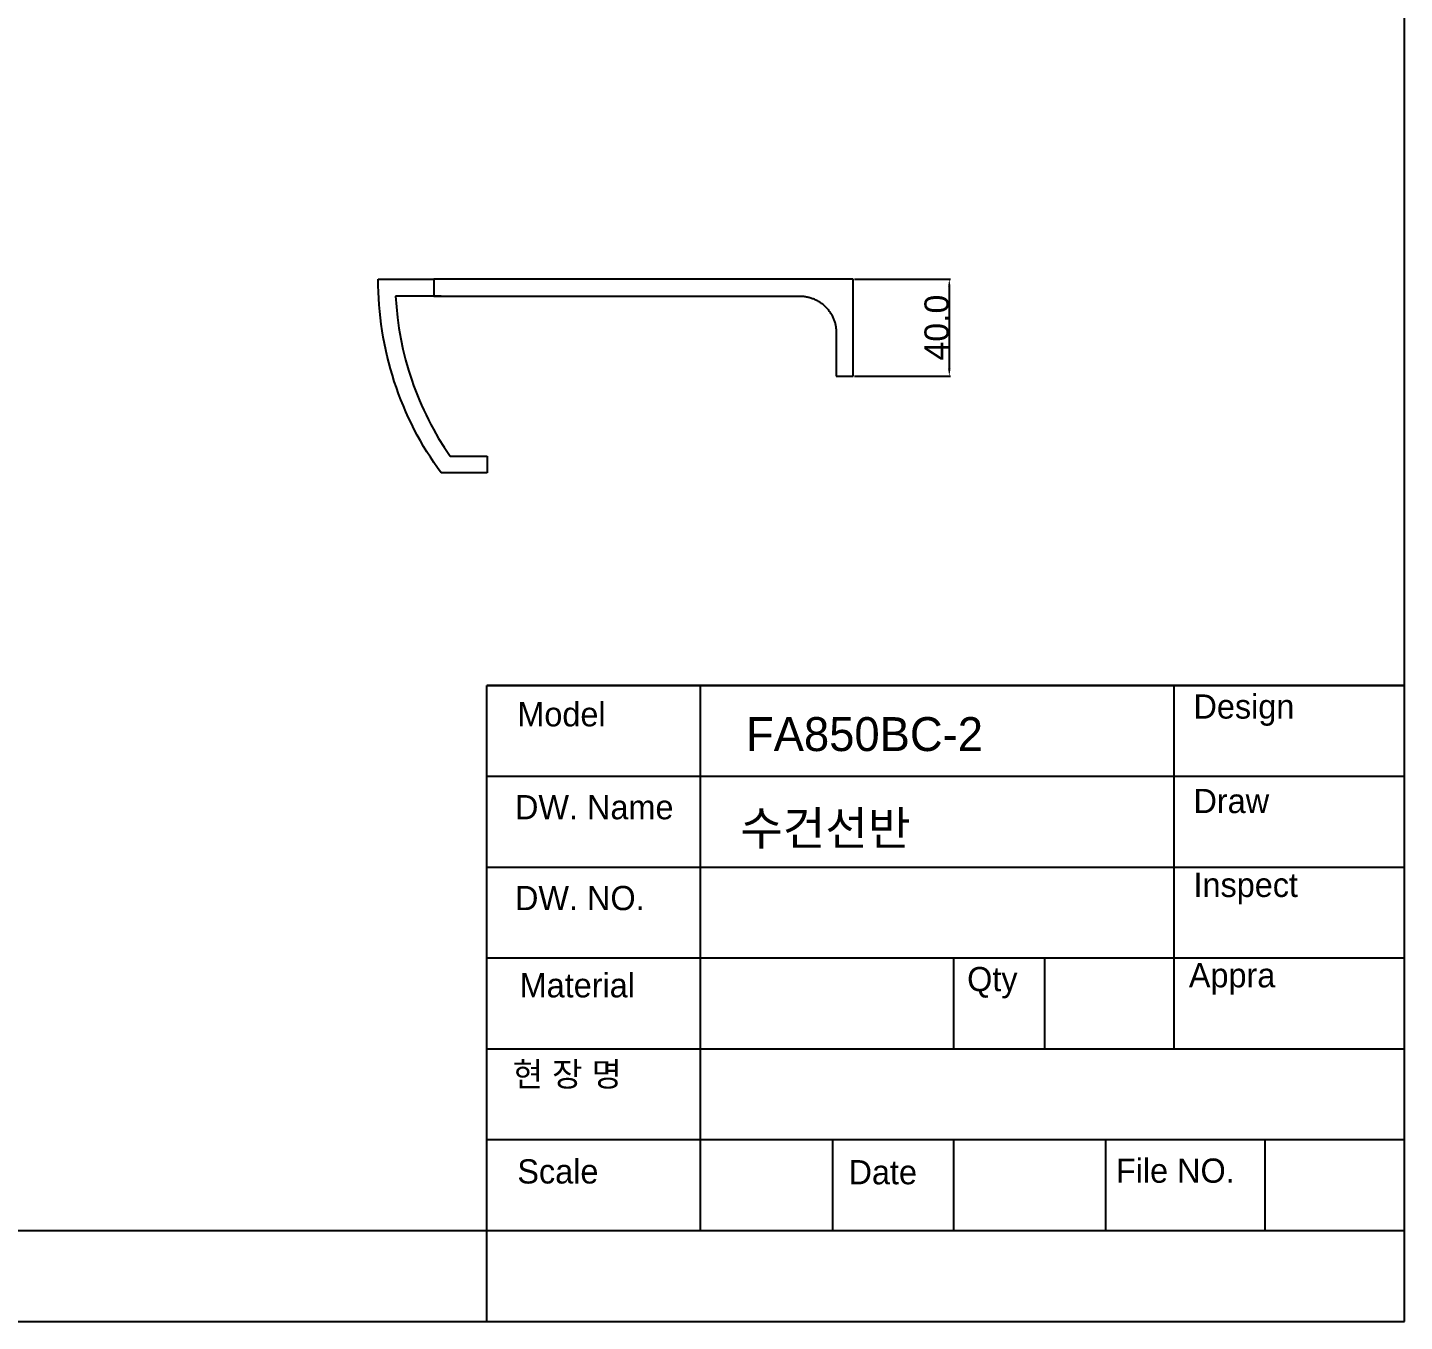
# Model space of a CAD drawing. Header units: millimetres. Extents: x -267 to 1063, y -200 to 868.
# Drawn here: x 495 to 1063, y -200 to 334 of the extents above; entities that cross this region are included whole.
import ezdxf

# ---------------------------------------------------------------- set-up
doc = ezdxf.new("R2010")
doc.units = ezdxf.units.MM
doc.header["$MEASUREMENT"] = 0
doc.layers.add('1', color=2, linetype='Continuous')
doc.layers.add('Default', color=7, linetype='Continuous')
doc.styles.add('Arial', font='arial.ttf')
doc.dimstyles.new('Dimension Style 02', dxfattribs={"dimtxt": 10, "dimasz": 3, "dimexe": 0.5, "dimexo": 0.5, "dimgap": 0.09, "dimtad": 1, "dimtoh": 1, "dimdec": 1, "dimzin": 1, "dimdsep": 46, "dimtxsty": 'Arial', "dimcen": 0.5, "dimadec": 1, "dimazin": 0, "dimtfac": 1, "dimtdec": 4, "dimtix": 1, "dimtmove": 0, "dimatfit": 3, "dimfxl": 0, "dimtolj": 1, "dimtzin": 1, "dimarcsym": 0})

# ---------------------------------------------------------------- blocks, each defined once
blk = doc.blocks.new('*D3')
at = {"layer": 'Default', "color": 0, "lineweight": -2}
for p, q in [((836.37, 230.45), (876.05, 230.45)), ((875.55, 227.45), (875.55, 193.45)), ((836.37, 190.45), (876.05, 190.45))]:
    blk.add_line(p, q, dxfattribs=at)
at = {"layer": 'Default', "color": 0}
for points in [[(876.05, 227.45), (875.05, 227.45), (875.55, 230.45)], [(875.05, 193.45), (876.05, 193.45), (875.55, 190.45)]]:
    blk.add_solid(points, dxfattribs=at)
at = {"layer": 'Defpoints', "color": 0}
for p in [(835.87, 230.45), (835.87, 190.45), (875.55, 190.45)]:
    blk.add_point(p, dxfattribs=at)
at = {"layer": 'Default', "color": 0, "insert": (870.36, 210.45), "char_height": 10, "attachment_point": 5, "rotation": 90, "style": 'Arial'}
blk.add_mtext('\\A1;40.0', dxfattribs=at)

msp = doc.modelspace()

# ---------------------------------------------------------------- linework, layer by layer
at = {"layer": '1'}
for p, q in [((639.9, 227.8), (639.87, 230.45)), ((639.87, 230.45), (662.87, 230.45)), ((639.98, 225.14), (639.9, 227.8)), ((662.87, 230.45), (662.87, 223.45)), ((835.87, 230.45), (662.87, 230.45)), ((835.87, 190.45), (835.87, 230.45)), ((640.1, 222.48), (639.98, 225.14)), ((640.28, 219.82), (640.1, 222.48)), ((662.87, 223.45), (647.06, 223.45)), ((647.06, 223.45), (647.37, 219.05)), ((665.87, 223.45), (662.87, 223.45)), ((662.87, 223.45), (814.21, 223.45)), ((814.21, 223.45), (814.54, 223.44)), ((814.54, 223.44), (814.88, 223.42)), ((814.88, 223.42), (815.22, 223.39)), ((815.22, 223.39), (815.56, 223.36)), ((815.56, 223.36), (815.91, 223.32)), ((815.91, 223.32), (816.26, 223.26)), ((816.26, 223.26), (816.6, 223.2)), ((816.6, 223.2), (816.95, 223.14)), ((816.95, 223.14), (817.3, 223.06)), ((817.3, 223.06), (817.65, 222.97)), ((817.65, 222.97), (818, 222.88)), ((818, 222.88), (818.35, 222.77)), ((818.35, 222.77), (818.7, 222.66)), ((818.7, 222.66), (819.05, 222.53)), ((819.05, 222.53), (819.39, 222.4)), ((819.39, 222.4), (819.74, 222.26)), ((819.74, 222.26), (820.08, 222.11)), ((820.08, 222.11), (820.42, 221.95)), ((820.42, 221.95), (820.76, 221.78)), ((820.76, 221.78), (821.1, 221.6)), ((821.1, 221.6), (821.43, 221.41)), ((640.52, 217.15), (640.28, 219.82)), ((640.8, 214.49), (640.52, 217.15)), ((647.37, 219.05), (647.83, 214.65)), ((821.43, 221.41), (821.76, 221.22)), ((821.76, 221.22), (822.08, 221.01)), ((822.08, 221.01), (822.4, 220.8)), ((822.4, 220.8), (822.72, 220.57)), ((822.72, 220.57), (823.02, 220.34)), ((823.02, 220.34), (823.33, 220.1)), ((823.33, 220.1), (823.63, 219.85)), ((823.63, 219.85), (823.92, 219.6)), ((823.92, 219.6), (824.2, 219.33)), ((824.2, 219.33), (824.48, 219.06)), ((824.48, 219.06), (824.75, 218.78)), ((824.75, 218.78), (825.01, 218.5)), ((825.01, 218.5), (825.27, 218.21)), ((825.27, 218.21), (825.52, 217.91)), ((825.52, 217.91), (825.76, 217.61)), ((825.76, 217.61), (825.99, 217.3)), ((825.99, 217.3), (826.21, 216.98)), ((826.21, 216.98), (826.43, 216.66)), ((826.43, 216.66), (826.63, 216.34)), ((826.63, 216.34), (826.83, 216.01)), ((826.83, 216.01), (827.02, 215.68)), ((641.14, 211.83), (640.8, 214.49)), ((641.53, 209.17), (641.14, 211.83)), ((647.83, 214.65), (648.44, 210.26)), ((648.44, 210.26), (649.2, 205.88)), ((827.02, 215.68), (827.2, 215.34)), ((827.2, 215.34), (827.37, 215.01)), ((827.37, 215.01), (827.53, 214.67)), ((827.53, 214.67), (827.68, 214.32)), ((827.68, 214.32), (827.82, 213.98)), ((827.82, 213.98), (827.95, 213.63)), ((827.95, 213.63), (828.08, 213.28)), ((828.08, 213.28), (828.19, 212.93)), ((828.19, 212.93), (828.29, 212.58)), ((828.29, 212.58), (828.39, 212.23)), ((828.39, 212.23), (828.48, 211.88)), ((828.48, 211.88), (828.55, 211.53)), ((828.55, 211.53), (828.62, 211.18)), ((828.62, 211.18), (828.68, 210.84)), ((828.68, 210.84), (828.73, 210.49)), ((828.73, 210.49), (828.78, 210.15)), ((641.97, 206.52), (641.53, 209.17)), ((642.47, 203.87), (641.97, 206.52)), ((649.2, 205.88), (650.11, 201.53)), ((828.78, 210.15), (828.81, 209.8)), ((828.81, 209.8), (828.84, 209.46)), ((828.84, 209.46), (828.86, 209.12)), ((828.86, 209.12), (828.87, 208.79)), ((828.87, 208.79), (828.87, 190.45)), ((643.01, 201.23), (642.47, 203.87)), ((643.61, 198.61), (643.01, 201.23)), ((650.11, 201.53), (651.18, 197.22)), ((644.27, 195.99), (643.61, 198.61)), ((644.97, 193.39), (644.27, 195.99)), ((645.73, 190.8), (644.97, 193.39)), ((651.18, 197.22), (652.39, 192.94)), ((646.53, 188.23), (645.73, 190.8)), ((647.39, 185.68), (646.53, 188.23)), ((652.39, 192.94), (653.75, 188.71)), ((653.75, 188.71), (654.48, 186.62)), ((828.87, 190.45), (835.87, 190.45)), ((648.3, 183.15), (647.39, 185.68)), ((649.26, 180.64), (648.3, 183.15)), ((654.48, 186.62), (655.25, 184.54)), ((655.25, 184.54), (656.05, 182.48)), ((656.05, 182.48), (656.89, 180.43)), ((650.26, 178.15), (649.26, 180.64)), ((651.32, 175.68), (650.26, 178.15)), ((656.89, 180.43), (657.77, 178.4)), ((657.77, 178.4), (658.68, 176.39)), ((658.68, 176.39), (659.62, 174.4)), ((652.42, 173.24), (651.32, 175.68)), ((653.57, 170.82), (652.42, 173.24)), ((654.77, 168.43), (653.57, 170.82)), ((659.62, 174.4), (660.59, 172.43)), ((660.59, 172.43), (661.6, 170.47)), ((661.6, 170.47), (662.64, 168.54)), ((656.01, 166.07), (654.77, 168.43)), ((657.29, 163.74), (656.01, 166.07)), ((662.64, 168.54), (664.82, 164.75)), ((658.62, 161.44), (657.29, 163.74)), ((659.99, 159.18), (658.62, 161.44)), ((661.4, 156.94), (659.99, 159.18)), ((664.82, 164.75), (667.11, 161.05)), ((667.11, 161.05), (669.52, 157.45)), ((662.85, 154.75), (661.4, 156.94)), ((664.34, 152.58), (662.85, 154.75)), ((669.52, 157.45), (684.87, 157.45)), ((684.87, 157.45), (684.87, 150.45)), ((665.87, 150.45), (664.34, 152.58)), ((684.87, 150.45), (665.87, 150.45))]:
    msp.add_line(p, q, dxfattribs=at)
at = {"layer": 'Default'}
for p, q in [((1063.38, -199.7), (1063.38, 868.26)), ((684.65, -199.7), (684.65, 62.8)), ((684.65, 62.8), (1063.38, 62.8)), ((1063.38, 62.8), (684.65, 62.8)), ((772.92, -162.2), (772.92, 62.8)), ((968.38, -87.2), (968.38, 62.8)), ((684.65, 25.3), (1063.38, 25.3)), ((684.65, -12.2), (1063.38, -12.2)), ((684.65, -49.7), (1063.38, -49.7)), ((877.49, -87.2), (877.49, -49.7)), ((914.99, -87.2), (914.99, -49.7)), ((684.65, -87.2), (1063.38, -87.2)), ((1063.38, -124.7), (684.65, -124.7)), ((827.49, -162.2), (827.49, -124.7)), ((877.49, -162.2), (877.49, -124.7)), ((940.21, -162.2), (940.21, -124.7)), ((1005.88, -162.2), (1005.88, -124.7)), ((-266.62, -162.2), (1063.38, -162.2)), ((-266.62, -199.7), (1063.38, -199.7))]:
    msp.add_line(p, q, dxfattribs=at)

# ---------------------------------------------------------------- texts
at = {"layer": 'Default', "attachment_point": 7, "line_spacing_factor": 0.963855}
for s, insert, char_height, width in [('\\fNew Gulim;Design', (976.32, 46.07), 10, 50.5155), ('\\fNew Gulim;Model', (697.31, 45.75), 10, 44.9485), ('\\fNew Gulim;FA850BC-2', (791.65, 35.5), 14, 113.9485), ('\\fNew Gulim;DW. Name', (696.35, 7.4), 10, 73.6598), ('\\fNew Gulim;Draw', (976.32, 9.96), 10, 39.5361), ('\\fNew Gulim;수건선반', (789.27, -4.59), 14, 84.7216), ('\\fNew Gulim;Inspect', (976.32, -27.54), 10, 53.6082), ('\\fNew Gulim;DW. NO.', (696.35, -30.1), 10, 61.2371), ('\\fNew Gulim;Material', (698.27, -66.1), 10, 55.5155), ('\\fNew Gulim;Qty', (882.92, -66.42), 10, 29.6907), ('\\fNew Gulim;Appra', (974.41, -64.82), 10, 45.7732), ('\\fNew Gulim;현 장 명', (695.38, -103.67), 10, 54.6907), ('\\fNew Gulim;Scale', (697.31, -142.91), 10, 42.3196), ('\\fNew Gulim;Date', (833.98, -143.23), 10, 36.5464), ('\\fNew Gulim;File NO.', (944.29, -142.59), 10, 57.0619)]:
    msp.add_mtext(s, dxfattribs=dict(at, insert=insert, char_height=char_height, width=width))

# ---------------------------------------------------------------- dimensions: what is measured, and where the dimension line sits
at = {"layer": 'Default'}
dim = msp.add_linear_dim(base=(875.55, 190.45), p1=(835.87, 230.45), p2=(835.87, 190.45), angle=90, dimstyle='Dimension Style 02', override={"dimtmove": 1}, dxfattribs=at)
dim.commit()
dim.dimension.update_dxf_attribs({"geometry": '*D3', "text_midpoint": (870.36, 210.45)})

doc.saveas('drawing.dxf')
